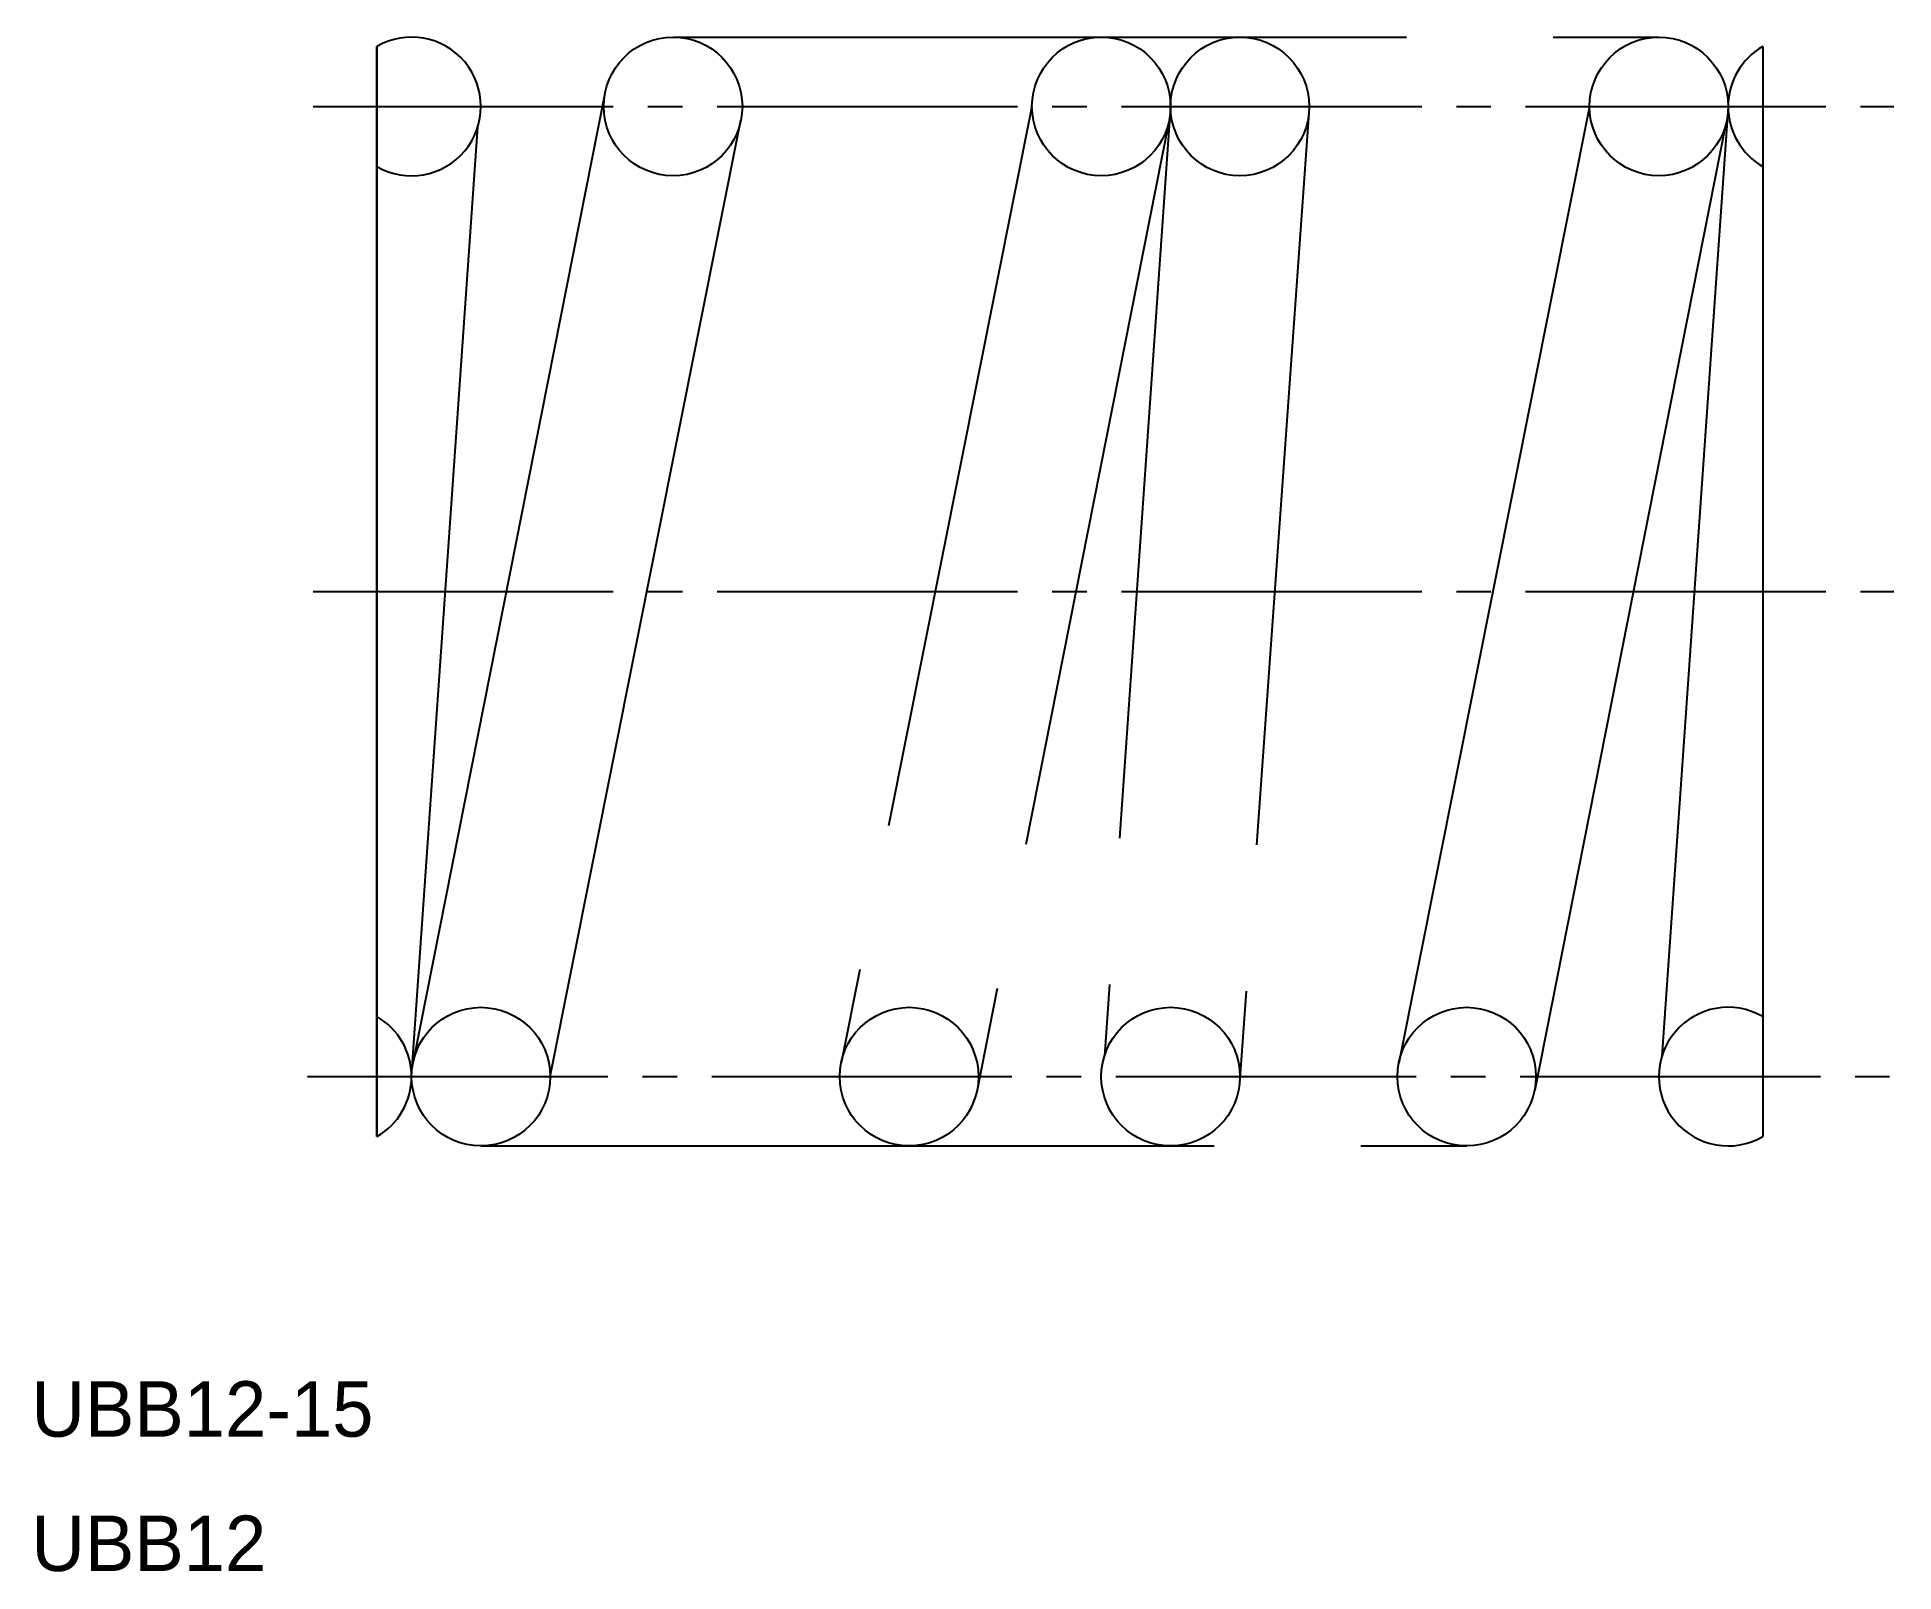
# Model space of a CAD drawing. Extents: x -1.2 to 18.9, y 1.2 to 17.8.
import ezdxf

# ---------------------------------------------------------------- set-up
doc = ezdxf.new("R2010")
doc.units = 0
doc.header["$LTSCALE"] = 0.25
doc.linetypes.add('CENTER', pattern=[17.5, 13, -1.5, 1.5, -1.5])
doc.linetypes.add('PHANTOM', pattern=[63.5, 31.75, -6.35, 6.35, -6.35, 6.35, -6.35])
doc.layers.get('0').update_dxf_attribs({"linetype": 'CONTINUOUS'})
doc.layers.add('CENTER', color=1, linetype='CENTER')

msp = doc.modelspace()

# ---------------------------------------------------------------- linework, layer by layer
at = {"color": 7, "linetype": 'CONTINUOUS'}
for p, q in [((2.525, 17.713), (2.525, 5.914)), ((2.525, 5.914), (2.525, 17.713)), ((17.525, 17.713), (17.525, 5.914)), ((2.927, 6.764), (4.994, 17.208)), ((4.4, 6.563), (6.465, 16.916)), ((15.65, 17.063), (13.584, 6.71)), ((17.15, 17.063), (16.433, 6.784)), ((2.9, 6.563), (3.617, 16.842)), ((17.122, 16.862), (15.056, 6.418))]:
    msp.add_line(p, q, dxfattribs=at)
at = {"color": 3, "linetype": 'PHANTOM'}
for p, q in [((5.73, 17.813), (16.4, 17.813)), ((9.615, 17.063), (7.549, 6.71)), ((11.115, 17.063), (10.398, 6.784)), ((12.611, 16.989), (11.862, 6.494)), ((11.088, 16.862), (9.021, 6.418)), ((3.65, 5.813), (14.32, 5.813))]:
    msp.add_line(p, q, dxfattribs=at)
at = {"color": 7, "linetype": 'CONTINUOUS'}
for centre in [(5.73, 17.063), (16.4, 17.063), (3.65, 6.563), (14.32, 6.563)]:
    msp.add_circle(centre, 0.75, dxfattribs=at)
at = {"color": 3, "linetype": 'PHANTOM'}
for centre in [(10.365, 17.063), (11.865, 17.063), (8.285, 6.563), (11.115, 6.563)]:
    msp.add_circle(centre, 0.75, dxfattribs=at)
at = {"color": 7, "linetype": 'CONTINUOUS'}
for centre, start, end in [((2.9, 17.063), 240, 120), ((17.9, 17.063), 120, 240), ((17.15, 6.563), 60, 300), ((2.15, 6.563), 300, 60)]:
    msp.add_arc(centre, 0.75, start, end, dxfattribs=at)
at = {"layer": 'CENTER', "color": 1, "linetype": 'CENTER'}
for p, q in [((1.833, 17.063), (18.944, 17.063)), ((1.833, 11.813), (18.944, 11.813)), ((1.773, 6.563), (18.944, 6.563))]:
    msp.add_line(p, q, dxfattribs=at)

# ---------------------------------------------------------------- texts
for s, p in [('UBB12-15', (-1.215, 2.666)), ('UBB12', (-1.215, 1.212))]:
    msp.add_text(s, height=0.6).set_placement(p)

doc.saveas('drawing.dxf')
